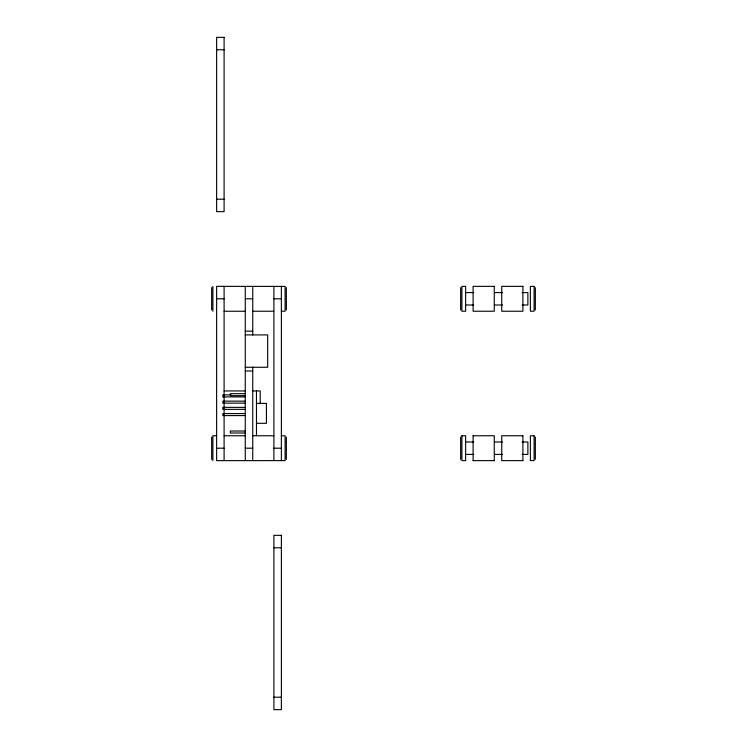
<?xml version="1.0" encoding="UTF-8"?>
<svg xmlns="http://www.w3.org/2000/svg" width="747" height="747" viewBox="0 0 747 747"><rect width="100%" height="100%" fill="white"/><g stroke="black" fill="none" stroke-linecap="round" stroke-linejoin="round"><path stroke-width="1.12" d="M216.63 49.797L224.1 49.797M216.63 199.197L224.1 199.197M465.633 292.591L473.701 292.591M494.449 292.591L502.516 292.591M522.116 292.591L527.877 292.591L527.877 305L522.116 305M216.63 298.8L224.1 298.8M245.268 298.8L252.738 298.8M273.897 298.8L281.367 298.8M465.633 305L473.701 305M494.449 305L502.516 305M224.1 311.247L245.268 311.247M252.738 311.228L273.897 311.228M281.367 311.2L285.102 311.2L285.102 286.4L216.63 286.353L216.63 460.647L285.102 460.6L285.102 435.8L281.367 435.8M245.268 331.173L252.738 331.173M245.268 334.908L267.678 334.908L267.678 367.272L245.268 367.272M245.268 371.007L252.738 371.007M224.1 390.933L245.268 390.933M252.738 390.933L260.208 390.933L260.208 403.576M244.895 393.669L230.328 393.669L230.328 395.658L244.895 395.658M230.944 394.911L222.858 394.911L222.858 396.909L244.82 396.909M244.82 401.139L222.858 401.139L222.858 403.128L244.82 403.128M256.473 403.38L266.427 403.38L266.427 423.297L256.473 423.297M244.82 407.367L222.858 407.367L222.858 409.356L244.82 409.356M244.82 413.586L222.858 413.586L222.858 415.584L244.82 415.584M244.895 431.019L230.328 431.019L230.328 433.008L244.895 433.008M216.63 435.772L212.895 435.753L212.895 460.647M224.1 435.753L245.268 435.772M252.738 435.753L273.897 435.753M461.898 435.772L465.633 435.753L465.633 460.647M473.103 435.772L494.262 435.753L494.262 460.647M522.9 435.772L501.732 435.753L501.732 460.647L522.9 460.628M465.633 442.009L473.701 442.009M494.449 441.991L502.516 442.009M522.116 442.009L527.877 441.991L527.877 454.428L522.116 454.428M216.63 448.2L224.1 448.2M245.268 448.2L252.738 448.2M273.897 448.2L281.367 448.2M465.633 454.4L473.701 454.428M494.449 454.4L502.516 454.428M465.633 460.628L461.898 460.647L461.898 435.753M473.103 460.628L494.262 460.628M273.897 547.803L281.367 547.803M273.897 697.203L281.367 697.203M535.347 287.651L535.347 309.949M535.347 437.051L535.347 459.349M522.9 435.753L522.9 460.647M473.103 435.753L473.103 460.647M460.647 287.595L460.647 309.977M460.647 436.995L460.647 459.405M286.353 287.651L286.353 309.949M286.353 437.051L286.353 459.349M281.367 286.353L281.367 460.647M273.897 286.353L273.897 460.647M256.473 390.933L256.473 435.753M252.738 286.353L252.738 335.029M252.738 367.15L252.738 460.647M245.268 286.353L245.268 460.647M224.1 286.353L224.1 460.647M212.895 286.353L212.895 311.228M211.653 287.595L211.653 309.977M211.653 436.995L211.653 459.405M224.1 37.35L216.63 37.35L216.63 211.653L224.1 211.653L224.1 37.35M465.633 286.353L461.898 286.353L461.898 311.228L465.633 311.228L465.633 286.353M494.262 286.353L473.103 286.353L473.103 311.228L494.262 311.228L494.262 286.353M522.9 286.353L501.732 286.353L501.732 311.228L522.9 311.228L522.9 286.353M534.105 286.4L530.37 286.4L530.37 311.2L534.105 311.2L534.105 286.4M534.105 435.8L530.37 435.8L530.37 460.6L534.105 460.6L534.105 435.8M281.367 535.347L273.897 535.347L273.897 709.65L281.367 709.65L281.367 535.347"/></g></svg>
